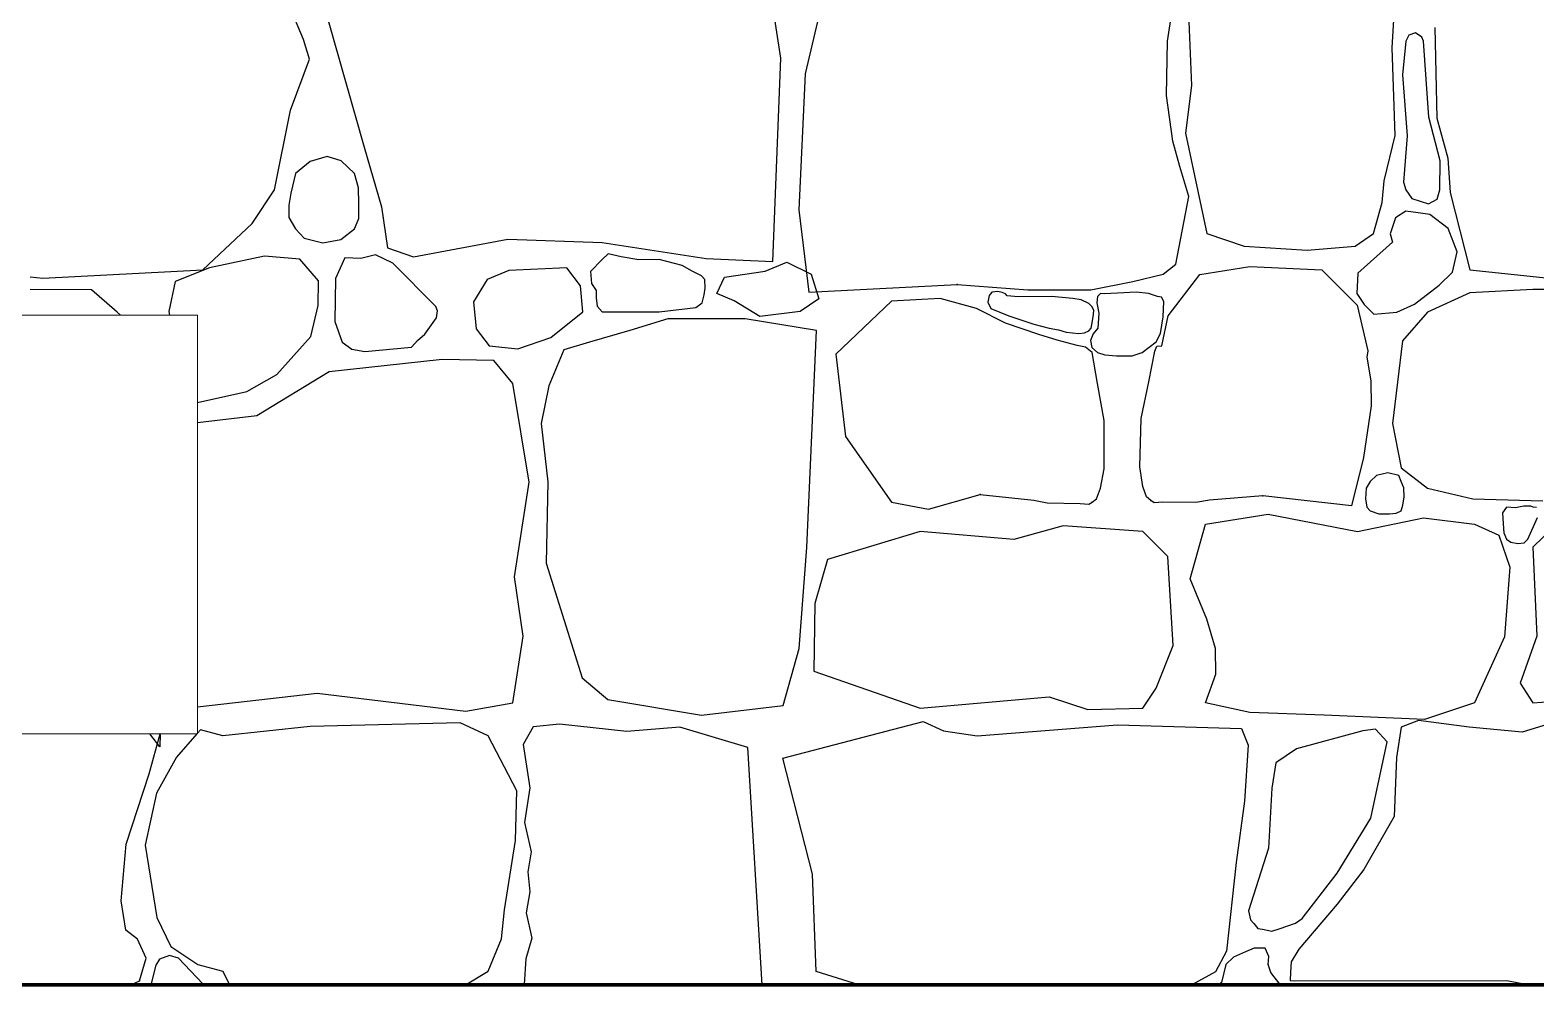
# Model space of a CAD drawing. Header units: feet. Extents: x -10410 to 374725, y -46422 to 88923.
# Drawn here: x 249800 to 250699, y 1437 to 2008 of the extents above; entities that cross this region are included whole.
import ezdxf

# ---------------------------------------------------------------- set-up
doc = ezdxf.new("R2010")
doc.units = ezdxf.units.FT
doc.header["$MEASUREMENT"] = 0
doc.layers.add('Интерьер - Мебель_Ном._пера__7', color=7, linetype='Continuous', lineweight=20)
doc.layers.add('Местность - Рельеф_Ном._пера__53', color=54, linetype='Continuous', lineweight=80)
doc.layers.add('Конструктив - Стены Несущие_Ном._пера__87', color=7, linetype='Continuous', lineweight=25, true_color=0x6a6a6a)

# ---------------------------------------------------------------- blocks, each defined once
blk = doc.blocks.new('*X36')
at = {"layer": 'Конструктив - Стены Несущие_Ном._пера__87', "linetype": 'Continuous'}
for p, q in [((250613.47, 1997.06), (250617.19, 2056.26)), ((250248.2, 1990.86), (250239.24, 2049.12)), ((250491.12, 2037.68), (250493.6, 1974.52)), ((250274.52, 2031.27), (250262.86, 1981.53)), ((250479.22, 2001), (250484.3, 2033.09)), ((249963.13, 2002.02), (249954.46, 2022.33)), ((249977.85, 2013.42), (249999.29, 1937.62)), ((250638.98, 2009.2), (250640.22, 1954.96)), ((249966.6, 1990.13), (249963.13, 2002.02)), ((250478.72, 1968.48), (250479.22, 2001)), ((250621.68, 2001), (250619.82, 1980.86)), ((250623.53, 2004.52), (250621.68, 2001)), ((250627.48, 2005.95), (250623.53, 2004.52)), ((250631.25, 2003.43), (250627.48, 2005.95)), ((250632.3, 2001), (250631.25, 2003.43)), ((250635.48, 1955.6), (250632.3, 2001)), ((249955.21, 1959.66), (249966.6, 1990.13)), ((250243.51, 1869.26), (250248.2, 1990.86)), ((250615.45, 1944.56), (250613.47, 1997.06)), ((250262.86, 1981.53), (250258.97, 1900.12)), ((250619.82, 1980.86), (250622.56, 1944.35)), ((250493.6, 1974.52), (250490.13, 1946.04)), ((250482.56, 1941.3), (250478.72, 1968.48)), ((249945.79, 1912.11), (249955.21, 1959.66)), ((250642.28, 1929.55), (250635.48, 1955.6)), ((250640.22, 1954.96), (250646.91, 1931.18)), ((250490.13, 1946.04), (250502.76, 1886.1)), ((250608.77, 1917.56), (250615.45, 1944.56)), ((250622.56, 1944.35), (250620.39, 1916.75)), ((249999.29, 1937.62), (250009.7, 1901.95)), ((250486.72, 1926.13), (250482.56, 1941.3)), ((249967.08, 1929.12), (249958.3, 1921.96)), ((249977.29, 1932.04), (249967.08, 1929.12)), ((249985.54, 1929.55), (249977.29, 1932.04)), ((249993.53, 1921.96), (249985.54, 1929.55)), ((250492.06, 1908.12), (250486.72, 1926.13)), ((250642.11, 1912.11), (250642.28, 1929.55)), ((250646.91, 1931.18), (250648.15, 1910.62)), ((249958.3, 1921.96), (249955.51, 1910.26)), ((249995.84, 1913.36), (249993.53, 1921.96)), ((250607.53, 1904.68), (250608.77, 1917.56)), ((250620.39, 1916.75), (250621.68, 1912.11)), ((249932.42, 1892.05), (249945.79, 1912.11)), ((249955.51, 1910.26), (249954.33, 1903.02)), ((249996.1, 1903.98), (249995.84, 1913.36)), ((250484.3, 1867.77), (250492.06, 1908.12)), ((250621.68, 1912.11), (250625.36, 1906.97)), ((250640.39, 1906.52), (250642.11, 1912.11)), ((250648.15, 1910.62), (250660.04, 1864.31)), ((249954.33, 1903.02), (249954.24, 1895.55)), ((249996.15, 1894.98), (249996.1, 1903.98)), ((250009.7, 1901.95), (250013.16, 1877.43)), ((250258.97, 1900.12), (250264.95, 1851.1)), ((250602.33, 1886.1), (250607.53, 1904.68)), ((250621.68, 1899.39), (250615.63, 1895.45)), ((250629.08, 1898.49), (250621.68, 1899.39)), ((250625.36, 1906.97), (250635.31, 1903.89)), ((250636.07, 1897.37), (250629.08, 1898.49)), ((250635.31, 1903.89), (250640.39, 1906.52)), ((249902.84, 1864.31), (249932.42, 1892.05)), ((249954.24, 1895.55), (249958.3, 1888.83)), ((249993.53, 1888.83), (249996.15, 1894.98)), ((250613.79, 1890.04), (250612.42, 1885.82)), ((250615.63, 1895.45), (250613.79, 1890.04)), ((250647.08, 1889.07), (250636.07, 1897.37)), ((249958.3, 1888.83), (249963.54, 1883.2)), ((249963.54, 1883.2), (249974.67, 1880.45)), ((249974.67, 1880.45), (249985.32, 1882.5)), ((249985.32, 1882.5), (249993.53, 1888.83)), ((250028.77, 1872.23), (250085.24, 1882.64)), ((250085.24, 1882.64), (250141.46, 1880.65)), ((250141.46, 1880.65), (250203.63, 1871.24)), ((250502.76, 1886.1), (250525.05, 1878.43)), ((250591.43, 1878.43), (250602.33, 1886.1)), ((250613.79, 1880.87), (250593.04, 1862.45)), ((250612.42, 1885.82), (250613.79, 1880.87)), ((250652.48, 1875.08), (250647.08, 1889.07)), ((249939.85, 1872.48), (249906.91, 1865.55)), ((249960.9, 1870.75), (249939.85, 1872.48)), ((249987.68, 1871.5), (249982.09, 1859.11)), ((249997.37, 1871.15), (249987.68, 1871.5)), ((250006.01, 1873.38), (249997.37, 1871.15)), ((250016.38, 1868.27), (250006.01, 1873.38)), ((250013.16, 1877.43), (250028.77, 1872.23)), ((250145.01, 1873.87), (250141.46, 1870.5)), ((250152.83, 1872.05), (250145.01, 1873.87)), ((250163.52, 1870.29), (250152.83, 1872.05)), ((250525.05, 1878.43), (250562.7, 1876.2)), ((250562.7, 1876.2), (250591.43, 1878.43)), ((250649.64, 1863), (250652.48, 1875.08)), ((249807.34, 1859.35), (249902.84, 1864.31)), ((249906.91, 1865.55), (249886.35, 1857.37)), ((249972.05, 1857.87), (249960.9, 1870.75)), ((250042.14, 1842.51), (250016.38, 1868.27)), ((250085.73, 1864.06), (250072.85, 1858.61)), ((250120.41, 1865.55), (250085.73, 1864.06)), ((250128.58, 1854.9), (250120.41, 1865.55)), ((250141.46, 1870.5), (250134.54, 1863.35)), ((250134.54, 1863.35), (250135.14, 1856.24)), ((250175.64, 1870.5), (250163.52, 1870.29)), ((250189.36, 1866.87), (250175.64, 1870.5)), ((250195.25, 1863.62), (250189.36, 1866.87)), ((250200.82, 1860.87), (250195.25, 1863.62)), ((250203.63, 1871.24), (250243.51, 1869.26)), ((250214.69, 1859.99), (250238.88, 1863.6)), ((250238.88, 1863.6), (250251.88, 1869.02)), ((250251.88, 1869.02), (250266.33, 1861.8)), ((250476.72, 1861.76), (250484.3, 1867.77)), ((250498.55, 1861.58), (250528.52, 1866.29)), ((250528.52, 1866.29), (250571.61, 1864.31)), ((250571.61, 1864.31), (250592.59, 1843.27)), ((250593.04, 1862.45), (250592.43, 1850.25)), ((250641.66, 1855.2), (250649.64, 1863)), ((250660.04, 1864.31), (250707.34, 1859.35)), ((249799.71, 1860.15), (249807.34, 1859.35)), ((249886.35, 1857.37), (249882.62, 1839.44)), ((249971.8, 1843.01), (249972.05, 1857.87)), ((249982.09, 1859.11), (249981.71, 1833.6)), ((250072.85, 1858.61), (250064.55, 1845.21)), ((250129.96, 1839.31), (250128.58, 1854.9)), ((250135.14, 1856.24), (250138.01, 1852.05)), ((250202.91, 1858.55), (250200.82, 1860.87)), ((250202.47, 1849.46), (250202.97, 1853.43)), ((250202.97, 1853.43), (250202.91, 1858.55)), ((250210, 1850.24), (250214.69, 1859.99)), ((250264.95, 1851.1), (250353.66, 1855.59)), ((250266.33, 1861.8), (250271.02, 1846.99)), ((250353.66, 1855.59), (250395.81, 1852.43)), ((250433.53, 1852.43), (250458.54, 1857.43)), ((250458.54, 1857.43), (250476.72, 1861.76)), ((250479.64, 1836.88), (250498.55, 1861.58)), ((250626.99, 1843.93), (250641.66, 1855.2)), ((249836.32, 1852.42), (249799.71, 1852.65)), ((249851.68, 1839.04), (249836.32, 1852.42)), ((250064.55, 1845.21), (250066.17, 1829.14)), ((250138.01, 1852.05), (250137.9, 1847.7)), ((250137.9, 1847.7), (250138.45, 1842.63)), ((250197.4, 1841.97), (250201.32, 1844.61)), ((250201.32, 1844.61), (250202.47, 1849.46)), ((250220.47, 1845.91), (250210, 1850.24)), ((250235.63, 1836.52), (250220.47, 1845.91)), ((250271.02, 1846.99), (250259.83, 1839.41)), ((250314.34, 1845.62), (250281.06, 1813.92)), ((250343.5, 1847.22), (250314.34, 1845.62)), ((250365.29, 1841.33), (250343.5, 1847.22)), ((250372.67, 1849.06), (250372.02, 1845.12)), ((250372.02, 1845.12), (250373.71, 1841.33)), ((250374.41, 1851.08), (250372.67, 1849.06)), ((250378.02, 1851.42), (250374.41, 1851.08)), ((250380.61, 1850.91), (250378.02, 1851.42)), ((250382.55, 1850), (250380.61, 1850.91)), ((250383.61, 1848.83), (250382.55, 1850)), ((250390.07, 1848.29), (250383.61, 1848.83)), ((250409.96, 1848.36), (250390.07, 1848.29)), ((250395.81, 1852.43), (250433.53, 1852.43)), ((250422.73, 1847.19), (250409.96, 1848.36)), ((250427.78, 1846.37), (250422.73, 1847.19)), ((250432.34, 1844.19), (250427.78, 1846.37)), ((250437.42, 1848.36), (250437.18, 1844.6)), ((250437.18, 1844.6), (250438.34, 1838.53)), ((250439.26, 1850.15), (250437.42, 1848.36)), ((250441.5, 1849.94), (250439.26, 1850.15)), ((250449.47, 1850.49), (250441.5, 1849.94)), ((250460.62, 1851.02), (250449.47, 1850.49)), ((250467.93, 1850.31), (250460.62, 1851.02)), ((250473.4, 1848.36), (250467.93, 1850.31)), ((250475.82, 1848.05), (250473.4, 1848.36)), ((250477.03, 1845.37), (250475.82, 1848.05)), ((250476.64, 1836.37), (250477.03, 1845.37)), ((250592.43, 1850.25), (250596.74, 1843.65)), ((250660.04, 1850.69), (250634.77, 1839.04)), ((250697.68, 1852.67), (250660.04, 1850.69)), ((250736.32, 1852.42), (250697.68, 1852.67)), ((249853.71, 1837.22), (249851.68, 1839.04)), ((249882.62, 1839.44), (249882.91, 1837.22)), ((249967.49, 1824.6), (249971.8, 1843.01)), ((250039.62, 1831.48), (250042.5, 1835.67)), ((250043.11, 1839.9), (250042.14, 1842.51)), ((250042.5, 1835.67), (250043.11, 1839.9)), ((250110.75, 1823.94), (250129.96, 1839.31)), ((250138.45, 1842.63), (250141.46, 1839.29)), ((250141.46, 1839.29), (250175.64, 1839.29)), ((250175.64, 1839.29), (250197.4, 1841.97)), ((250259.83, 1839.41), (250235.63, 1836.52)), ((250382.43, 1832.51), (250365.29, 1841.33)), ((250373.71, 1841.33), (250384.47, 1836.84)), ((250384.47, 1836.84), (250399.51, 1831.99)), ((250434.19, 1842.53), (250432.34, 1844.19)), ((250435.3, 1840.31), (250434.19, 1842.53)), ((250434.79, 1835.15), (250435.04, 1837.77)), ((250435.04, 1837.77), (250435.3, 1840.31)), ((250438.34, 1838.53), (250437.71, 1829.56)), ((250475.06, 1826.43), (250476.64, 1836.37)), ((250475.86, 1819.02), (250479.64, 1836.88)), ((250592.59, 1843.27), (250599, 1815.89)), ((250596.74, 1843.65), (250602.7, 1837.97)), ((250602.7, 1837.97), (250616.44, 1839.04)), ((250616.44, 1839.04), (250626.99, 1843.93)), ((250634.77, 1839.04), (250619.66, 1821.95)), ((249981.71, 1833.6), (249986.24, 1821.09)), ((250035.47, 1825.93), (250039.62, 1831.48)), ((250066.17, 1829.14), (250074.09, 1818.98)), ((250158.06, 1828.15), (250134.03, 1821.21)), ((250180.84, 1835.08), (250158.06, 1828.15)), ((250203.88, 1835.08), (250180.84, 1835.08)), ((250226.91, 1835.08), (250203.88, 1835.08)), ((250269.5, 1828.05), (250226.91, 1835.08)), ((250263.82, 1698.41), (250269.5, 1828.05)), ((250402.43, 1825.68), (250382.43, 1832.51)), ((250399.51, 1831.99), (250408.58, 1829.55)), ((250408.58, 1829.55), (250414.28, 1828.57)), ((250414.28, 1828.57), (250418.85, 1827.06)), ((250418.85, 1827.06), (250426.34, 1826.39)), ((250426.34, 1826.39), (250429.77, 1826.66)), ((250429.77, 1826.66), (250432.34, 1827.93)), ((250432.34, 1827.93), (250433.61, 1829.51)), ((250433.61, 1829.51), (250434.12, 1831.78)), ((250434.12, 1831.78), (250434.79, 1835.15)), ((250437.71, 1829.56), (250434.82, 1826.14)), ((249947.03, 1801.89), (249967.49, 1824.6)), ((249986.24, 1821.09), (249991.95, 1816.9)), ((249999.79, 1815.51), (250027.57, 1818.17)), ((250027.57, 1818.17), (250031.34, 1822.38)), ((250031.24, 1822.2), (250035.47, 1825.93)), ((250074.09, 1818.98), (250091.18, 1817.25)), ((250091.18, 1817.25), (250110.75, 1823.94)), ((250134.03, 1821.21), (250118.65, 1816.59)), ((250413.42, 1822.32), (250402.43, 1825.68)), ((250425.3, 1819.17), (250413.42, 1822.32)), ((250430.36, 1818.18), (250425.3, 1819.17)), ((250434.34, 1814.94), (250430.36, 1818.18)), ((250434.82, 1826.14), (250433.24, 1822.17)), ((250433.24, 1822.17), (250434.05, 1817.91)), ((250434.05, 1817.91), (250437.42, 1814.94)), ((250464.22, 1814.94), (250472.61, 1821.46)), ((250471.8, 1815.88), (250472.87, 1818.73)), ((250472.61, 1821.46), (250475.06, 1826.43)), ((250472.87, 1818.73), (250475.86, 1819.02)), ((250619.66, 1821.95), (250613.72, 1772.67)), ((250045.86, 1810.81), (249978.49, 1803.38)), ((249991.95, 1816.9), (249999.79, 1815.51)), ((250076.82, 1810.31), (250045.86, 1810.81)), ((250088.21, 1796.52), (250076.82, 1810.31)), ((250118.65, 1816.59), (250109.59, 1795.07)), ((250281.06, 1813.92), (250286.96, 1764.86)), ((250437.42, 1796.52), (250434.34, 1814.94)), ((250437.42, 1814.94), (250441.87, 1813.65)), ((250441.87, 1813.65), (250448.89, 1812.94)), ((250448.89, 1812.94), (250458.12, 1813.07)), ((250458.12, 1813.07), (250464.22, 1814.94)), ((250468.21, 1797.56), (250471.8, 1815.88)), ((250599, 1815.89), (250598.49, 1812.12)), ((250598.49, 1812.12), (250600.9, 1798.01)), ((249929.2, 1791.74), (249947.03, 1801.89)), ((249978.49, 1803.38), (249935.14, 1777.12)), ((249899.71, 1785.21), (249929.2, 1791.74)), ((250097.87, 1737.5), (250088.21, 1796.52)), ((250109.59, 1795.07), (250105.06, 1772.48)), ((250441.41, 1774.42), (250437.42, 1796.52)), ((250463.62, 1775.58), (250468.21, 1797.56)), ((250600.9, 1798.01), (250601.08, 1783.18)), ((250601.08, 1783.18), (250596.51, 1752.27)), ((249935.14, 1777.12), (249899.71, 1773)), ((250105.06, 1772.48), (250108.97, 1737.66)), ((250441.41, 1745.57), (250441.41, 1774.42)), ((250462.83, 1746.73), (250463.62, 1775.58)), ((250613.72, 1772.67), (250618.92, 1746.16)), ((250286.96, 1764.86), (250314.34, 1725.62)), ((250439.33, 1733.9), (250441.41, 1745.57)), ((250464.59, 1735.02), (250462.83, 1746.73)), ((250596.51, 1752.27), (250589.31, 1723.32)), ((250618.92, 1746.16), (250634.77, 1734.03)), ((250089.2, 1681.03), (250097.87, 1737.5)), ((250108.97, 1737.66), (250108.02, 1689.2)), ((250600.34, 1737.99), (250598.03, 1733.87)), ((250604.27, 1741.59), (250600.34, 1737.99)), ((250610.92, 1743.07), (250604.27, 1741.59)), ((250617.58, 1741.53), (250610.92, 1743.07)), ((250618.92, 1737.99), (250617.58, 1741.53)), ((250620.45, 1734.16), (250618.92, 1737.99)), ((250336.57, 1721.4), (250367.44, 1730.22)), ((250367.44, 1730.22), (250399.38, 1726.68)), ((250434.34, 1725.62), (250436.89, 1727.61)), ((250436.89, 1727.61), (250439.33, 1733.9)), ((250466.86, 1728.67), (250464.59, 1735.02)), ((250469.36, 1726.6), (250466.86, 1728.67)), ((250536.36, 1729.37), (250504.33, 1726.71)), ((250589.31, 1723.32), (250536.36, 1729.37)), ((250598.03, 1733.87), (250597.57, 1727.54)), ((250597.57, 1727.54), (250598.44, 1722.62)), ((250619.9, 1723.74), (250620.67, 1728.86)), ((250620.67, 1728.86), (250620.45, 1734.16)), ((250634.77, 1734.03), (250661.77, 1727.59)), ((250661.77, 1727.59), (250703.63, 1726.35)), ((250314.34, 1725.62), (250336.57, 1721.4)), ((250399.38, 1726.68), (250407.36, 1725.23)), ((250407.36, 1725.23), (250427.22, 1724.88)), ((250427.22, 1724.88), (250432.34, 1724.29)), ((250432.34, 1724.29), (250434.34, 1725.62)), ((250471.32, 1725.22), (250469.36, 1726.6)), ((250476.45, 1725.67), (250471.32, 1725.22)), ((250496.32, 1725.47), (250476.45, 1725.67)), ((250504.33, 1726.71), (250496.32, 1725.47)), ((250598.44, 1722.62), (250600.34, 1720.41)), ((250600.34, 1720.41), (250605.65, 1718.59)), ((250605.65, 1718.59), (250611.95, 1718.53)), ((250611.95, 1718.53), (250616.01, 1718.92)), ((250616.01, 1718.92), (250618.92, 1720.41)), ((250618.92, 1720.41), (250619.9, 1723.74)), ((250681.89, 1722.62), (250679.57, 1719.17)), ((250679.57, 1719.17), (250679.86, 1712.55)), ((250687.23, 1722.2), (250681.89, 1722.62)), ((250692.31, 1723.26), (250687.23, 1722.2)), ((250696.43, 1723.13), (250692.31, 1723.26)), ((250697.71, 1722.62), (250696.43, 1723.13)), ((250699.74, 1722.33), (250697.71, 1722.62)), ((250417.06, 1711.49), (250387.59, 1703.32)), ((250464.63, 1708.02), (250417.06, 1711.49)), ((250492.85, 1679.79), (250502.02, 1712.48)), ((250502.02, 1712.48), (250539.42, 1718.42)), ((250539.42, 1718.42), (250592.91, 1708.02)), ((250592.91, 1708.02), (250632.3, 1716.2)), ((250632.3, 1716.2), (250662.76, 1712.48)), ((250662.76, 1712.48), (250677.37, 1705.79)), ((250679.86, 1712.55), (250680.37, 1707.27)), ((250694.62, 1703.57), (250700.48, 1716.47)), ((250716.51, 1716.94), (250697.68, 1698.61)), ((250331.57, 1708.02), (250276.08, 1691.42)), ((250387.59, 1703.32), (250331.57, 1708.02)), ((250479.48, 1693.16), (250464.63, 1708.02)), ((250677.37, 1705.79), (250683.81, 1686.72)), ((250680.37, 1707.27), (250681.89, 1703.57)), ((250681.89, 1703.57), (250684.56, 1701.67)), ((250684.56, 1701.67), (250688.67, 1700.81)), ((250688.67, 1700.81), (250692.44, 1701.35)), ((250692.44, 1701.35), (250694.62, 1703.57)), ((250259.15, 1638.26), (250263.82, 1698.41)), ((250482.7, 1639.91), (250479.48, 1693.16)), ((250697.68, 1698.61), (250699.91, 1645.61)), ((250108.02, 1689.2), (250129.57, 1620.59)), ((250276.08, 1691.42), (250268.56, 1664.96)), ((250683.81, 1686.72), (250680.59, 1645.11)), ((250094.4, 1645.61), (250089.2, 1681.03)), ((250502.76, 1655.76), (250492.85, 1679.79)), ((250268.56, 1664.96), (250268.07, 1624.66)), ((250507.96, 1638.18), (250502.76, 1655.76)), ((250088.21, 1605.73), (250094.4, 1645.61)), ((250249.77, 1604.16), (250259.15, 1638.26)), ((250472.54, 1614.4), (250482.7, 1639.91)), ((250508.21, 1622.82), (250507.96, 1638.18)), ((250680.59, 1645.11), (250662.76, 1605.73)), ((250699.91, 1645.61), (250690, 1617.37)), ((250129.57, 1620.59), (250144.93, 1607.71)), ((250268.07, 1624.66), (250331.57, 1602.51)), ((250502.02, 1605.73), (250508.21, 1622.82)), ((249899.71, 1603.27), (249971.31, 1611.43)), ((249971.31, 1611.43), (250059.97, 1600.78)), ((250464.63, 1602.51), (250472.54, 1614.4)), ((250690, 1617.37), (250697.68, 1605.73)), ((250059.97, 1600.78), (250088.21, 1605.73)), ((250144.93, 1607.71), (250200.9, 1598.3)), ((250200.9, 1598.3), (250249.77, 1604.16)), ((250331.57, 1602.51), (250408.64, 1609.2)), ((250408.64, 1609.2), (250431.68, 1601.77)), ((250431.68, 1601.77), (250464.63, 1602.51)), ((250528.52, 1600.03), (250502.02, 1605.73)), ((250662.76, 1605.73), (250632.79, 1595.82)), ((250697.68, 1605.73), (250742.02, 1608.95)), ((250056.75, 1593.84), (249967.1, 1591.61)), ((250073.35, 1585.92), (250056.75, 1593.84)), ((250115.94, 1592.92), (250100.35, 1591.37)), ((250156.32, 1588.64), (250115.94, 1592.92)), ((250249.43, 1572.71), (250333.35, 1594.59)), ((250333.35, 1594.59), (250345.48, 1588.89)), ((250365.5, 1585.92), (250449.46, 1592.6)), ((250449.46, 1592.6), (250523.52, 1590.37)), ((250572.85, 1598.3), (250528.52, 1600.03)), ((250632.79, 1595.82), (250572.85, 1598.3)), ((250629.32, 1595.08), (250618.92, 1591.12)), ((250659.54, 1591.12), (250629.32, 1595.08)), ((250716.01, 1595.82), (250691.24, 1588.15)), ((249870.75, 1563.38), (249877.38, 1587.22)), ((249877.19, 1579.48), (249871.17, 1587.22)), ((249877.43, 1587.22), (249877.19, 1579.48)), ((249899.34, 1587.22), (249887.09, 1573.28)), ((249901.46, 1589.63), (249899.71, 1587.64)), ((249914.83, 1585.92), (249901.46, 1589.63)), ((249967.1, 1591.61), (249914.83, 1585.92)), ((250090.44, 1553.22), (250073.35, 1585.92)), ((250100.35, 1591.37), (250094.33, 1580.88)), ((250188.02, 1591.12), (250156.32, 1588.64)), ((250228.58, 1578.99), (250188.02, 1591.12)), ((250345.48, 1588.89), (250365.5, 1585.92)), ((250523.52, 1590.37), (250527.48, 1580.47)), ((250596.13, 1588.89), (250556.48, 1578.16)), ((250603.56, 1589.88), (250596.13, 1588.89)), ((250610.6, 1582.46), (250603.56, 1589.88)), ((250618.92, 1591.12), (250616.2, 1573.04)), ((250691.24, 1588.15), (250659.54, 1591.12)), ((250094.33, 1580.88), (250098.34, 1554.85)), ((250237.14, 1437.22), (250228.58, 1578.99)), ((250527.48, 1580.47), (250525.25, 1547.03)), ((250556.48, 1578.16), (250544.12, 1569.82)), ((250600.84, 1536.88), (250610.6, 1582.46)), ((249887.09, 1573.28), (249875.21, 1551.74)), ((250267.1, 1503.3), (250249.43, 1572.71)), ((250544.12, 1569.82), (250541.65, 1554.71)), ((250616.2, 1573.04), (250614.71, 1537.87)), ((249857.13, 1521.27), (249870.75, 1563.38)), ((249875.21, 1551.74), (249868.52, 1520.78)), ((250089.7, 1523.5), (250090.44, 1553.22)), ((250098.34, 1554.85), (250095.06, 1534.3)), ((250541.65, 1554.71), (250539.66, 1518.8)), ((250525.25, 1547.03), (250520.3, 1510.37)), ((250095.06, 1534.3), (250099.08, 1516.78)), ((250580.78, 1503.93), (250600.84, 1536.88)), ((250614.71, 1537.87), (250596.63, 1506.16)), ((249854.15, 1487.34), (249857.13, 1521.27)), ((249868.52, 1520.78), (249875.45, 1477.43)), ((250083.26, 1482.14), (250089.7, 1523.5)), ((250099.08, 1516.78), (250097.11, 1504.66)), ((250539.66, 1518.8), (250527.67, 1481.39)), ((250097.11, 1504.66), (250098.26, 1492.79)), ((250269.41, 1445.25), (250267.1, 1503.3)), ((250520.3, 1510.37), (250514.65, 1457.37)), ((250559.73, 1476.94), (250580.78, 1503.93)), ((250596.63, 1506.16), (250580.78, 1485.36)), ((249856.88, 1470), (249854.15, 1487.34)), ((250098.26, 1492.79), (250096.05, 1480.34)), ((250580.78, 1485.36), (250557.74, 1458.61)), ((249875.45, 1477.43), (249883.88, 1460.1)), ((250081.28, 1464.8), (250083.26, 1482.14)), ((250096.05, 1480.34), (250099.4, 1465.12)), ((250527.67, 1481.39), (250528.96, 1476.06)), ((250528.96, 1476.06), (250530.99, 1473.97)), ((250555.87, 1474.13), (250559.73, 1476.94)), ((249863.81, 1464.55), (249856.88, 1470)), ((250530.99, 1473.97), (250533.25, 1470.97)), ((250533.25, 1470.97), (250536.07, 1470.43)), ((250536.07, 1470.43), (250541.59, 1469.39)), ((250541.59, 1469.39), (250546.1, 1470.75)), ((250546.1, 1470.75), (250555.87, 1474.13)), ((249869.01, 1453.16), (249863.81, 1464.55)), ((249883.88, 1460.1), (249899.97, 1449.45)), ((250073.35, 1445.48), (250081.28, 1464.8)), ((250099.4, 1465.12), (250095.97, 1452.75)), ((250531.08, 1459.23), (250525.87, 1456.99)), ((250537.68, 1459.1), (250531.08, 1459.23)), ((250539.77, 1454.21), (250537.68, 1459.1)), ((250557.74, 1458.61), (250553.29, 1451.08)), ((249865.05, 1439.54), (249869.01, 1453.16)), ((249874.8, 1448.93), (249871.84, 1437.22)), ((249877.03, 1452.66), (249874.8, 1448.93)), ((249883.06, 1454.8), (249877.03, 1452.66)), ((249888.3, 1453.2), (249883.06, 1454.8)), ((249902.84, 1437.86), (249888.3, 1453.2)), ((249899.97, 1449.45), (249914.83, 1445.48)), ((250095.97, 1452.75), (250094.9, 1437.61)), ((250514.65, 1457.37), (250507.92, 1444.99)), ((250514.11, 1449.45), (250511.62, 1438.61)), ((250518.77, 1453.82), (250514.11, 1449.45)), ((250525.87, 1456.99), (250518.77, 1453.82)), ((250539.42, 1449.45), (250539.77, 1454.21)), ((250541.12, 1444.52), (250539.42, 1449.45)), ((250553.29, 1451.08), (250552.75, 1444.79)), ((249914.83, 1445.48), (249918.88, 1437.22)), ((250059.94, 1437.22), (250073.35, 1445.48)), ((250294.96, 1437.22), (250269.41, 1445.25)), ((250507.92, 1444.99), (250493.88, 1437.22)), ((250546.35, 1437.56), (250541.12, 1444.52)), ((250552.75, 1444.79), (250552.67, 1439.92)), ((250552.67, 1439.92), (250555.27, 1439.54)), ((250555.27, 1439.54), (250682.08, 1439.79)), ((250682.08, 1439.79), (250695.37, 1437.22)), ((249859.86, 1437.22), (249865.05, 1439.54)), ((249903.71, 1437.22), (249902.84, 1437.86)), ((250094.9, 1437.61), (250094.88, 1437.22)), ((250511.62, 1438.61), (250509.91, 1437.22)), ((250546.43, 1437.22), (250546.35, 1437.56))]:
    blk.add_line(p, q, dxfattribs=at)
for p in [(250353.66, 1855.59), (250367.44, 1730.22), (250536.36, 1729.37), (250434.34, 1725.62), (250434.34, 1725.62), (250469.36, 1726.6), (250469.36, 1726.6), (250539.42, 1449.45), (249865.05, 1439.54)]:
    blk.add_point(p, dxfattribs=at)
blk = doc.blocks.new('Штриховка_18', base_point=(0, 0))
at = {"layer": 'Конструктив - Стены Несущие_Ном._пера__87', "linetype": 'Continuous'}
blk.add_blockref('*X36', (0, 0), dxfattribs=at)
blk = doc.blocks.new('*X38')
at = {"layer": 'Конструктив - Стены Несущие_Ном._пера__87', "linetype": 'Continuous'}
for p, q in [((250613.47, 1997.06), (250617.19, 2056.26)), ((250248.2, 1990.86), (250239.24, 2049.12)), ((250491.12, 2037.68), (250493.6, 1974.52)), ((250274.52, 2031.27), (250262.86, 1981.53)), ((250479.22, 2001), (250484.3, 2033.09)), ((249963.13, 2002.02), (249954.46, 2022.33)), ((249977.85, 2013.42), (249999.29, 1937.62)), ((250638.98, 2009.2), (250640.22, 1954.96)), ((249966.6, 1990.13), (249963.13, 2002.02)), ((250478.72, 1968.48), (250479.22, 2001)), ((250621.68, 2001), (250619.82, 1980.86)), ((250623.53, 2004.52), (250621.68, 2001)), ((250627.48, 2005.95), (250623.53, 2004.52)), ((250631.25, 2003.43), (250627.48, 2005.95)), ((250632.3, 2001), (250631.25, 2003.43)), ((250635.48, 1955.6), (250632.3, 2001)), ((249955.21, 1959.66), (249966.6, 1990.13)), ((250243.51, 1869.26), (250248.2, 1990.86)), ((250615.45, 1944.56), (250613.47, 1997.06)), ((250262.86, 1981.53), (250258.97, 1900.12)), ((250619.82, 1980.86), (250622.56, 1944.35)), ((250493.6, 1974.52), (250490.13, 1946.04)), ((250482.56, 1941.3), (250478.72, 1968.48)), ((249945.79, 1912.11), (249955.21, 1959.66)), ((250642.28, 1929.55), (250635.48, 1955.6)), ((250640.22, 1954.96), (250646.91, 1931.18)), ((250490.13, 1946.04), (250502.76, 1886.1)), ((250608.77, 1917.56), (250615.45, 1944.56)), ((250622.56, 1944.35), (250620.39, 1916.75)), ((249999.29, 1937.62), (250009.7, 1901.95)), ((250486.72, 1926.13), (250482.56, 1941.3)), ((249967.08, 1929.12), (249958.3, 1921.96)), ((249977.29, 1932.04), (249967.08, 1929.12)), ((249985.54, 1929.55), (249977.29, 1932.04)), ((249993.53, 1921.96), (249985.54, 1929.55)), ((250492.06, 1908.12), (250486.72, 1926.13)), ((250642.11, 1912.11), (250642.28, 1929.55)), ((250646.91, 1931.18), (250648.15, 1910.62)), ((249958.3, 1921.96), (249955.51, 1910.26)), ((249995.84, 1913.36), (249993.53, 1921.96)), ((250607.53, 1904.68), (250608.77, 1917.56)), ((250620.39, 1916.75), (250621.68, 1912.11)), ((249932.42, 1892.05), (249945.79, 1912.11)), ((249955.51, 1910.26), (249954.33, 1903.02)), ((249996.1, 1903.98), (249995.84, 1913.36)), ((250484.3, 1867.77), (250492.06, 1908.12)), ((250621.68, 1912.11), (250625.36, 1906.97)), ((250640.39, 1906.52), (250642.11, 1912.11)), ((250648.15, 1910.62), (250660.04, 1864.31)), ((249954.33, 1903.02), (249954.24, 1895.55)), ((249996.15, 1894.98), (249996.1, 1903.98)), ((250009.7, 1901.95), (250013.16, 1877.43)), ((250258.97, 1900.12), (250264.95, 1851.1)), ((250602.33, 1886.1), (250607.53, 1904.68)), ((250621.68, 1899.39), (250615.63, 1895.45)), ((250629.08, 1898.49), (250621.68, 1899.39)), ((250625.36, 1906.97), (250635.31, 1903.89)), ((250636.07, 1897.37), (250629.08, 1898.49)), ((250635.31, 1903.89), (250640.39, 1906.52)), ((249902.84, 1864.31), (249932.42, 1892.05)), ((249954.24, 1895.55), (249958.3, 1888.83)), ((249993.53, 1888.83), (249996.15, 1894.98)), ((250613.79, 1890.04), (250612.42, 1885.82)), ((250615.63, 1895.45), (250613.79, 1890.04)), ((250647.08, 1889.07), (250636.07, 1897.37)), ((249958.3, 1888.83), (249963.54, 1883.2)), ((249963.54, 1883.2), (249974.67, 1880.45)), ((249974.67, 1880.45), (249985.32, 1882.5)), ((249985.32, 1882.5), (249993.53, 1888.83)), ((250028.77, 1872.23), (250085.24, 1882.64)), ((250085.24, 1882.64), (250141.46, 1880.65)), ((250141.46, 1880.65), (250203.63, 1871.24)), ((250502.76, 1886.1), (250525.05, 1878.43)), ((250591.43, 1878.43), (250602.33, 1886.1)), ((250613.79, 1880.87), (250593.04, 1862.45)), ((250612.42, 1885.82), (250613.79, 1880.87)), ((250652.48, 1875.08), (250647.08, 1889.07)), ((249939.85, 1872.48), (249906.91, 1865.55)), ((249960.9, 1870.75), (249939.85, 1872.48)), ((249987.68, 1871.5), (249982.09, 1859.11)), ((249997.37, 1871.15), (249987.68, 1871.5)), ((250006.01, 1873.38), (249997.37, 1871.15)), ((250016.38, 1868.27), (250006.01, 1873.38)), ((250013.16, 1877.43), (250028.77, 1872.23)), ((250145.01, 1873.87), (250141.46, 1870.5)), ((250152.83, 1872.05), (250145.01, 1873.87)), ((250163.52, 1870.29), (250152.83, 1872.05)), ((250525.05, 1878.43), (250562.7, 1876.2)), ((250562.7, 1876.2), (250591.43, 1878.43)), ((250649.64, 1863), (250652.48, 1875.08)), ((249807.34, 1859.35), (249902.84, 1864.31)), ((249906.91, 1865.55), (249886.35, 1857.37)), ((249972.05, 1857.87), (249960.9, 1870.75)), ((250042.14, 1842.51), (250016.38, 1868.27)), ((250085.73, 1864.06), (250072.85, 1858.61)), ((250120.41, 1865.55), (250085.73, 1864.06)), ((250128.58, 1854.9), (250120.41, 1865.55)), ((250141.46, 1870.5), (250134.54, 1863.35)), ((250134.54, 1863.35), (250135.14, 1856.24)), ((250175.64, 1870.5), (250163.52, 1870.29)), ((250189.36, 1866.87), (250175.64, 1870.5)), ((250195.25, 1863.62), (250189.36, 1866.87)), ((250200.82, 1860.87), (250195.25, 1863.62)), ((250203.63, 1871.24), (250243.51, 1869.26)), ((250214.69, 1859.99), (250238.88, 1863.6)), ((250238.88, 1863.6), (250251.88, 1869.02)), ((250251.88, 1869.02), (250266.33, 1861.8)), ((250476.72, 1861.76), (250484.3, 1867.77)), ((250498.55, 1861.58), (250528.52, 1866.29)), ((250528.52, 1866.29), (250571.61, 1864.31)), ((250571.61, 1864.31), (250592.59, 1843.27)), ((250593.04, 1862.45), (250592.43, 1850.25)), ((250641.66, 1855.2), (250649.64, 1863)), ((250660.04, 1864.31), (250707.34, 1859.35)), ((249799.71, 1860.15), (249807.34, 1859.35)), ((249886.35, 1857.37), (249882.62, 1839.44)), ((249971.8, 1843.01), (249972.05, 1857.87)), ((249982.09, 1859.11), (249981.71, 1833.6)), ((250072.85, 1858.61), (250064.55, 1845.21)), ((250129.96, 1839.31), (250128.58, 1854.9)), ((250135.14, 1856.24), (250138.01, 1852.05)), ((250202.91, 1858.55), (250200.82, 1860.87)), ((250202.47, 1849.46), (250202.97, 1853.43)), ((250202.97, 1853.43), (250202.91, 1858.55)), ((250210, 1850.24), (250214.69, 1859.99)), ((250264.95, 1851.1), (250353.66, 1855.59)), ((250266.33, 1861.8), (250271.02, 1846.99)), ((250353.66, 1855.59), (250395.81, 1852.43)), ((250433.53, 1852.43), (250458.54, 1857.43)), ((250458.54, 1857.43), (250476.72, 1861.76)), ((250479.64, 1836.88), (250498.55, 1861.58)), ((250626.99, 1843.93), (250641.66, 1855.2)), ((249836.32, 1852.42), (249799.71, 1852.65)), ((249851.68, 1839.04), (249836.32, 1852.42)), ((250064.55, 1845.21), (250066.17, 1829.14)), ((250138.01, 1852.05), (250137.9, 1847.7)), ((250137.9, 1847.7), (250138.45, 1842.63)), ((250197.4, 1841.97), (250201.32, 1844.61)), ((250201.32, 1844.61), (250202.47, 1849.46)), ((250220.47, 1845.91), (250210, 1850.24)), ((250235.63, 1836.52), (250220.47, 1845.91)), ((250271.02, 1846.99), (250259.83, 1839.41)), ((250314.34, 1845.62), (250281.06, 1813.92)), ((250343.5, 1847.22), (250314.34, 1845.62)), ((250365.29, 1841.33), (250343.5, 1847.22)), ((250372.67, 1849.06), (250372.02, 1845.12)), ((250372.02, 1845.12), (250373.71, 1841.33)), ((250374.41, 1851.08), (250372.67, 1849.06)), ((250378.02, 1851.42), (250374.41, 1851.08)), ((250380.61, 1850.91), (250378.02, 1851.42)), ((250382.55, 1850), (250380.61, 1850.91)), ((250383.61, 1848.83), (250382.55, 1850)), ((250390.07, 1848.29), (250383.61, 1848.83)), ((250409.96, 1848.36), (250390.07, 1848.29)), ((250395.81, 1852.43), (250433.53, 1852.43)), ((250422.73, 1847.19), (250409.96, 1848.36)), ((250427.78, 1846.37), (250422.73, 1847.19)), ((250432.34, 1844.19), (250427.78, 1846.37)), ((250437.42, 1848.36), (250437.18, 1844.6)), ((250437.18, 1844.6), (250438.34, 1838.53)), ((250439.26, 1850.15), (250437.42, 1848.36)), ((250441.5, 1849.94), (250439.26, 1850.15)), ((250449.47, 1850.49), (250441.5, 1849.94)), ((250460.62, 1851.02), (250449.47, 1850.49)), ((250467.93, 1850.31), (250460.62, 1851.02)), ((250473.4, 1848.36), (250467.93, 1850.31)), ((250475.82, 1848.05), (250473.4, 1848.36)), ((250477.03, 1845.37), (250475.82, 1848.05)), ((250476.64, 1836.37), (250477.03, 1845.37)), ((250592.43, 1850.25), (250596.74, 1843.65)), ((250660.04, 1850.69), (250634.77, 1839.04)), ((250697.68, 1852.67), (250660.04, 1850.69)), ((250736.32, 1852.42), (250697.68, 1852.67)), ((249853.71, 1837.22), (249851.68, 1839.04)), ((249882.62, 1839.44), (249882.91, 1837.22)), ((249967.49, 1824.6), (249971.8, 1843.01)), ((250039.62, 1831.48), (250042.5, 1835.67)), ((250043.11, 1839.9), (250042.14, 1842.51)), ((250042.5, 1835.67), (250043.11, 1839.9)), ((250110.75, 1823.94), (250129.96, 1839.31)), ((250138.45, 1842.63), (250141.46, 1839.29)), ((250141.46, 1839.29), (250175.64, 1839.29)), ((250175.64, 1839.29), (250197.4, 1841.97)), ((250259.83, 1839.41), (250235.63, 1836.52)), ((250382.43, 1832.51), (250365.29, 1841.33)), ((250373.71, 1841.33), (250384.47, 1836.84)), ((250384.47, 1836.84), (250399.51, 1831.99)), ((250434.19, 1842.53), (250432.34, 1844.19)), ((250435.3, 1840.31), (250434.19, 1842.53)), ((250434.79, 1835.15), (250435.04, 1837.77)), ((250435.04, 1837.77), (250435.3, 1840.31)), ((250438.34, 1838.53), (250437.71, 1829.56)), ((250475.06, 1826.43), (250476.64, 1836.37)), ((250475.86, 1819.02), (250479.64, 1836.88)), ((250592.59, 1843.27), (250599, 1815.89)), ((250596.74, 1843.65), (250602.7, 1837.97)), ((250602.7, 1837.97), (250616.44, 1839.04)), ((250616.44, 1839.04), (250626.99, 1843.93)), ((250634.77, 1839.04), (250619.66, 1821.95)), ((249981.71, 1833.6), (249986.24, 1821.09)), ((250035.47, 1825.93), (250039.62, 1831.48)), ((250066.17, 1829.14), (250074.09, 1818.98)), ((250158.06, 1828.15), (250134.03, 1821.21)), ((250180.84, 1835.08), (250158.06, 1828.15)), ((250203.88, 1835.08), (250180.84, 1835.08)), ((250226.91, 1835.08), (250203.88, 1835.08)), ((250269.5, 1828.05), (250226.91, 1835.08)), ((250263.82, 1698.41), (250269.5, 1828.05)), ((250402.43, 1825.68), (250382.43, 1832.51)), ((250399.51, 1831.99), (250408.58, 1829.55)), ((250408.58, 1829.55), (250414.28, 1828.57)), ((250414.28, 1828.57), (250418.85, 1827.06)), ((250418.85, 1827.06), (250426.34, 1826.39)), ((250426.34, 1826.39), (250429.77, 1826.66)), ((250429.77, 1826.66), (250432.34, 1827.93)), ((250432.34, 1827.93), (250433.61, 1829.51)), ((250433.61, 1829.51), (250434.12, 1831.78)), ((250434.12, 1831.78), (250434.79, 1835.15)), ((250437.71, 1829.56), (250434.82, 1826.14)), ((249947.03, 1801.89), (249967.49, 1824.6)), ((249986.24, 1821.09), (249991.95, 1816.9)), ((249999.79, 1815.51), (250027.57, 1818.17)), ((250027.57, 1818.17), (250031.34, 1822.38)), ((250031.24, 1822.2), (250035.47, 1825.93)), ((250074.09, 1818.98), (250091.18, 1817.25)), ((250091.18, 1817.25), (250110.75, 1823.94)), ((250134.03, 1821.21), (250118.65, 1816.59)), ((250413.42, 1822.32), (250402.43, 1825.68)), ((250425.3, 1819.17), (250413.42, 1822.32)), ((250430.36, 1818.18), (250425.3, 1819.17)), ((250434.34, 1814.94), (250430.36, 1818.18)), ((250434.82, 1826.14), (250433.24, 1822.17)), ((250433.24, 1822.17), (250434.05, 1817.91)), ((250434.05, 1817.91), (250437.42, 1814.94)), ((250464.22, 1814.94), (250472.61, 1821.46)), ((250471.8, 1815.88), (250472.87, 1818.73)), ((250472.61, 1821.46), (250475.06, 1826.43)), ((250472.87, 1818.73), (250475.86, 1819.02)), ((250619.66, 1821.95), (250613.72, 1772.67)), ((250045.86, 1810.81), (249978.49, 1803.38)), ((249991.95, 1816.9), (249999.79, 1815.51)), ((250076.82, 1810.31), (250045.86, 1810.81)), ((250088.21, 1796.52), (250076.82, 1810.31)), ((250118.65, 1816.59), (250109.59, 1795.07)), ((250281.06, 1813.92), (250286.96, 1764.86)), ((250437.42, 1796.52), (250434.34, 1814.94)), ((250437.42, 1814.94), (250441.87, 1813.65)), ((250441.87, 1813.65), (250448.89, 1812.94)), ((250448.89, 1812.94), (250458.12, 1813.07)), ((250458.12, 1813.07), (250464.22, 1814.94)), ((250468.21, 1797.56), (250471.8, 1815.88)), ((250599, 1815.89), (250598.49, 1812.12)), ((250598.49, 1812.12), (250600.9, 1798.01)), ((249929.2, 1791.74), (249947.03, 1801.89)), ((249978.49, 1803.38), (249935.14, 1777.12)), ((249899.71, 1785.21), (249929.2, 1791.74)), ((250097.87, 1737.5), (250088.21, 1796.52)), ((250109.59, 1795.07), (250105.06, 1772.48)), ((250441.41, 1774.42), (250437.42, 1796.52)), ((250463.62, 1775.58), (250468.21, 1797.56)), ((250600.9, 1798.01), (250601.08, 1783.18)), ((250601.08, 1783.18), (250596.51, 1752.27)), ((249935.14, 1777.12), (249899.71, 1773)), ((250105.06, 1772.48), (250108.97, 1737.66)), ((250441.41, 1745.57), (250441.41, 1774.42)), ((250462.83, 1746.73), (250463.62, 1775.58)), ((250613.72, 1772.67), (250618.92, 1746.16)), ((250286.96, 1764.86), (250314.34, 1725.62)), ((250439.33, 1733.9), (250441.41, 1745.57)), ((250464.59, 1735.02), (250462.83, 1746.73)), ((250596.51, 1752.27), (250589.31, 1723.32)), ((250618.92, 1746.16), (250634.77, 1734.03)), ((250089.2, 1681.03), (250097.87, 1737.5)), ((250108.97, 1737.66), (250108.02, 1689.2)), ((250600.34, 1737.99), (250598.03, 1733.87)), ((250604.27, 1741.59), (250600.34, 1737.99)), ((250610.92, 1743.07), (250604.27, 1741.59)), ((250617.58, 1741.53), (250610.92, 1743.07)), ((250618.92, 1737.99), (250617.58, 1741.53)), ((250620.45, 1734.16), (250618.92, 1737.99)), ((250336.57, 1721.4), (250367.44, 1730.22)), ((250367.44, 1730.22), (250399.38, 1726.68)), ((250434.34, 1725.62), (250436.89, 1727.61)), ((250436.89, 1727.61), (250439.33, 1733.9)), ((250466.86, 1728.67), (250464.59, 1735.02)), ((250469.36, 1726.6), (250466.86, 1728.67)), ((250536.36, 1729.37), (250504.33, 1726.71)), ((250589.31, 1723.32), (250536.36, 1729.37)), ((250598.03, 1733.87), (250597.57, 1727.54)), ((250597.57, 1727.54), (250598.44, 1722.62)), ((250619.9, 1723.74), (250620.67, 1728.86)), ((250620.67, 1728.86), (250620.45, 1734.16)), ((250634.77, 1734.03), (250661.77, 1727.59)), ((250661.77, 1727.59), (250703.63, 1726.35)), ((250314.34, 1725.62), (250336.57, 1721.4)), ((250399.38, 1726.68), (250407.36, 1725.23)), ((250407.36, 1725.23), (250427.22, 1724.88)), ((250427.22, 1724.88), (250432.34, 1724.29)), ((250432.34, 1724.29), (250434.34, 1725.62)), ((250471.32, 1725.22), (250469.36, 1726.6)), ((250476.45, 1725.67), (250471.32, 1725.22)), ((250496.32, 1725.47), (250476.45, 1725.67)), ((250504.33, 1726.71), (250496.32, 1725.47)), ((250598.44, 1722.62), (250600.34, 1720.41)), ((250600.34, 1720.41), (250605.65, 1718.59)), ((250605.65, 1718.59), (250611.95, 1718.53)), ((250611.95, 1718.53), (250616.01, 1718.92)), ((250616.01, 1718.92), (250618.92, 1720.41)), ((250618.92, 1720.41), (250619.9, 1723.74)), ((250681.89, 1722.62), (250679.57, 1719.17)), ((250679.57, 1719.17), (250679.86, 1712.55)), ((250687.23, 1722.2), (250681.89, 1722.62)), ((250692.31, 1723.26), (250687.23, 1722.2)), ((250696.43, 1723.13), (250692.31, 1723.26)), ((250697.71, 1722.62), (250696.43, 1723.13)), ((250699.74, 1722.33), (250697.71, 1722.62)), ((250417.06, 1711.49), (250387.59, 1703.32)), ((250464.63, 1708.02), (250417.06, 1711.49)), ((250492.85, 1679.79), (250502.02, 1712.48)), ((250502.02, 1712.48), (250539.42, 1718.42)), ((250539.42, 1718.42), (250592.91, 1708.02)), ((250592.91, 1708.02), (250632.3, 1716.2)), ((250632.3, 1716.2), (250662.76, 1712.48)), ((250662.76, 1712.48), (250677.37, 1705.79)), ((250679.86, 1712.55), (250680.37, 1707.27)), ((250694.62, 1703.57), (250700.48, 1716.47)), ((250716.51, 1716.94), (250697.68, 1698.61)), ((250331.57, 1708.02), (250276.08, 1691.42)), ((250387.59, 1703.32), (250331.57, 1708.02)), ((250479.48, 1693.16), (250464.63, 1708.02)), ((250677.37, 1705.79), (250683.81, 1686.72)), ((250680.37, 1707.27), (250681.89, 1703.57)), ((250681.89, 1703.57), (250684.56, 1701.67)), ((250684.56, 1701.67), (250688.67, 1700.81)), ((250688.67, 1700.81), (250692.44, 1701.35)), ((250692.44, 1701.35), (250694.62, 1703.57)), ((250259.15, 1638.26), (250263.82, 1698.41)), ((250482.7, 1639.91), (250479.48, 1693.16)), ((250697.68, 1698.61), (250699.91, 1645.61)), ((250108.02, 1689.2), (250129.57, 1620.59)), ((250276.08, 1691.42), (250268.56, 1664.96)), ((250683.81, 1686.72), (250680.59, 1645.11)), ((250094.4, 1645.61), (250089.2, 1681.03)), ((250502.76, 1655.76), (250492.85, 1679.79)), ((250268.56, 1664.96), (250268.07, 1624.66)), ((250507.96, 1638.18), (250502.76, 1655.76)), ((250088.21, 1605.73), (250094.4, 1645.61)), ((250249.77, 1604.16), (250259.15, 1638.26)), ((250472.54, 1614.4), (250482.7, 1639.91)), ((250508.21, 1622.82), (250507.96, 1638.18)), ((250680.59, 1645.11), (250662.76, 1605.73)), ((250699.91, 1645.61), (250690, 1617.37)), ((250129.57, 1620.59), (250144.93, 1607.71)), ((250268.07, 1624.66), (250331.57, 1602.51)), ((250502.02, 1605.73), (250508.21, 1622.82)), ((249899.71, 1603.27), (249971.31, 1611.43)), ((249971.31, 1611.43), (250059.97, 1600.78)), ((250464.63, 1602.51), (250472.54, 1614.4)), ((250690, 1617.37), (250697.68, 1605.73)), ((250059.97, 1600.78), (250088.21, 1605.73)), ((250144.93, 1607.71), (250200.9, 1598.3)), ((250200.9, 1598.3), (250249.77, 1604.16)), ((250331.57, 1602.51), (250408.64, 1609.2)), ((250408.64, 1609.2), (250431.68, 1601.77)), ((250431.68, 1601.77), (250464.63, 1602.51)), ((250528.52, 1600.03), (250502.02, 1605.73)), ((250662.76, 1605.73), (250632.79, 1595.82)), ((250697.68, 1605.73), (250742.02, 1608.95)), ((250056.75, 1593.84), (249967.1, 1591.61)), ((250073.35, 1585.92), (250056.75, 1593.84)), ((250115.94, 1592.92), (250100.35, 1591.37)), ((250156.32, 1588.64), (250115.94, 1592.92)), ((250249.43, 1572.71), (250333.35, 1594.59)), ((250333.35, 1594.59), (250345.48, 1588.89)), ((250365.5, 1585.92), (250449.46, 1592.6)), ((250449.46, 1592.6), (250523.52, 1590.37)), ((250572.85, 1598.3), (250528.52, 1600.03)), ((250632.79, 1595.82), (250572.85, 1598.3)), ((250629.32, 1595.08), (250618.92, 1591.12)), ((250659.54, 1591.12), (250629.32, 1595.08)), ((250716.01, 1595.82), (250691.24, 1588.15)), ((249870.75, 1563.38), (249877.38, 1587.22)), ((249877.19, 1579.48), (249871.17, 1587.22)), ((249877.43, 1587.22), (249877.19, 1579.48)), ((249899.34, 1587.22), (249887.09, 1573.28)), ((249901.46, 1589.63), (249899.71, 1587.64)), ((249914.83, 1585.92), (249901.46, 1589.63)), ((249967.1, 1591.61), (249914.83, 1585.92)), ((250090.44, 1553.22), (250073.35, 1585.92)), ((250100.35, 1591.37), (250094.33, 1580.88)), ((250188.02, 1591.12), (250156.32, 1588.64)), ((250228.58, 1578.99), (250188.02, 1591.12)), ((250345.48, 1588.89), (250365.5, 1585.92)), ((250523.52, 1590.37), (250527.48, 1580.47)), ((250596.13, 1588.89), (250556.48, 1578.16)), ((250603.56, 1589.88), (250596.13, 1588.89)), ((250610.6, 1582.46), (250603.56, 1589.88)), ((250618.92, 1591.12), (250616.2, 1573.04)), ((250691.24, 1588.15), (250659.54, 1591.12)), ((250094.33, 1580.88), (250098.34, 1554.85)), ((250237.14, 1437.22), (250228.58, 1578.99)), ((250527.48, 1580.47), (250525.25, 1547.03)), ((250556.48, 1578.16), (250544.12, 1569.82)), ((250600.84, 1536.88), (250610.6, 1582.46)), ((249887.09, 1573.28), (249875.21, 1551.74)), ((250267.1, 1503.3), (250249.43, 1572.71)), ((250544.12, 1569.82), (250541.65, 1554.71)), ((250616.2, 1573.04), (250614.71, 1537.87)), ((249857.13, 1521.27), (249870.75, 1563.38)), ((249875.21, 1551.74), (249868.52, 1520.78)), ((250089.7, 1523.5), (250090.44, 1553.22)), ((250098.34, 1554.85), (250095.06, 1534.3)), ((250541.65, 1554.71), (250539.66, 1518.8)), ((250525.25, 1547.03), (250520.3, 1510.37)), ((250095.06, 1534.3), (250099.08, 1516.78)), ((250580.78, 1503.93), (250600.84, 1536.88)), ((250614.71, 1537.87), (250596.63, 1506.16)), ((249854.15, 1487.34), (249857.13, 1521.27)), ((249868.52, 1520.78), (249875.45, 1477.43)), ((250083.26, 1482.14), (250089.7, 1523.5)), ((250099.08, 1516.78), (250097.11, 1504.66)), ((250539.66, 1518.8), (250527.67, 1481.39)), ((250097.11, 1504.66), (250098.26, 1492.79)), ((250269.41, 1445.25), (250267.1, 1503.3)), ((250520.3, 1510.37), (250514.65, 1457.37)), ((250559.73, 1476.94), (250580.78, 1503.93)), ((250596.63, 1506.16), (250580.78, 1485.36)), ((249856.88, 1470), (249854.15, 1487.34)), ((250098.26, 1492.79), (250096.05, 1480.34)), ((250580.78, 1485.36), (250557.74, 1458.61)), ((249875.45, 1477.43), (249883.88, 1460.1)), ((250081.28, 1464.8), (250083.26, 1482.14)), ((250096.05, 1480.34), (250099.4, 1465.12)), ((250527.67, 1481.39), (250528.96, 1476.06)), ((250528.96, 1476.06), (250530.99, 1473.97)), ((250555.87, 1474.13), (250559.73, 1476.94)), ((249863.81, 1464.55), (249856.88, 1470)), ((250530.99, 1473.97), (250533.25, 1470.97)), ((250533.25, 1470.97), (250536.07, 1470.43)), ((250536.07, 1470.43), (250541.59, 1469.39)), ((250541.59, 1469.39), (250546.1, 1470.75)), ((250546.1, 1470.75), (250555.87, 1474.13)), ((249869.01, 1453.16), (249863.81, 1464.55)), ((249883.88, 1460.1), (249899.97, 1449.45)), ((250073.35, 1445.48), (250081.28, 1464.8)), ((250099.4, 1465.12), (250095.97, 1452.75)), ((250531.08, 1459.23), (250525.87, 1456.99)), ((250537.68, 1459.1), (250531.08, 1459.23)), ((250539.77, 1454.21), (250537.68, 1459.1)), ((250557.74, 1458.61), (250553.29, 1451.08)), ((249865.05, 1439.54), (249869.01, 1453.16)), ((249874.8, 1448.93), (249871.84, 1437.22)), ((249877.03, 1452.66), (249874.8, 1448.93)), ((249883.06, 1454.8), (249877.03, 1452.66)), ((249888.3, 1453.2), (249883.06, 1454.8)), ((249902.84, 1437.86), (249888.3, 1453.2)), ((249899.97, 1449.45), (249914.83, 1445.48)), ((250095.97, 1452.75), (250094.9, 1437.61)), ((250514.65, 1457.37), (250507.92, 1444.99)), ((250514.11, 1449.45), (250511.62, 1438.61)), ((250518.77, 1453.82), (250514.11, 1449.45)), ((250525.87, 1456.99), (250518.77, 1453.82)), ((250539.42, 1449.45), (250539.77, 1454.21)), ((250541.12, 1444.52), (250539.42, 1449.45)), ((250553.29, 1451.08), (250552.75, 1444.79)), ((249914.83, 1445.48), (249918.88, 1437.22)), ((250059.94, 1437.22), (250073.35, 1445.48)), ((250294.96, 1437.22), (250269.41, 1445.25)), ((250507.92, 1444.99), (250493.88, 1437.22)), ((250546.35, 1437.56), (250541.12, 1444.52)), ((250552.75, 1444.79), (250552.67, 1439.92)), ((250552.67, 1439.92), (250555.27, 1439.54)), ((250555.27, 1439.54), (250682.08, 1439.79)), ((250682.08, 1439.79), (250695.37, 1437.22)), ((249859.86, 1437.22), (249865.05, 1439.54)), ((249903.71, 1437.22), (249902.84, 1437.86)), ((250094.9, 1437.61), (250094.88, 1437.22)), ((250511.62, 1438.61), (250509.91, 1437.22)), ((250546.43, 1437.22), (250546.35, 1437.56))]:
    blk.add_line(p, q, dxfattribs=at)
for p in [(250353.66, 1855.59), (250367.44, 1730.22), (250536.36, 1729.37), (250434.34, 1725.62), (250434.34, 1725.62), (250469.36, 1726.6), (250469.36, 1726.6), (250539.42, 1449.45), (249865.05, 1439.54)]:
    blk.add_point(p, dxfattribs=at)
blk = doc.blocks.new('Штриховка_19', base_point=(0, 0))
at = {"layer": 'Конструктив - Стены Несущие_Ном._пера__87', "linetype": 'Continuous'}
blk.add_blockref('*X38', (0, 0), dxfattribs=at)

msp = doc.modelspace()

# ---------------------------------------------------------------- linework, layer by layer
at = {"layer": 'Интерьер - Мебель_Ном._пера__7', "linetype": 'Continuous'}
for p, q in [((249899.71105, 1837.21988), (249329.71105, 1837.21988)), ((249899.71105, 1587.21988), (249899.71105, 1837.21988)), ((249899.71105, 1587.21988), (249329.71105, 1587.21988))]:
    msp.add_line(p, q, dxfattribs=at)
at = {"layer": 'Местность - Рельеф_Ном._пера__53', "linetype": 'Continuous', "flags": 128}
msp.add_lwpolyline([(247162.41413, 1437.21988), (265549.34495, 1437.21988)], dxfattribs=at)

# ---------------------------------------------------------------- block references
at = {"layer": 'Конструктив - Стены Несущие_Ном._пера__87', "linetype": 'Continuous'}
for name in ['Штриховка_18', 'Штриховка_19']:
    msp.add_blockref(name, (0, 0), dxfattribs=at)

doc.saveas('drawing.dxf')
